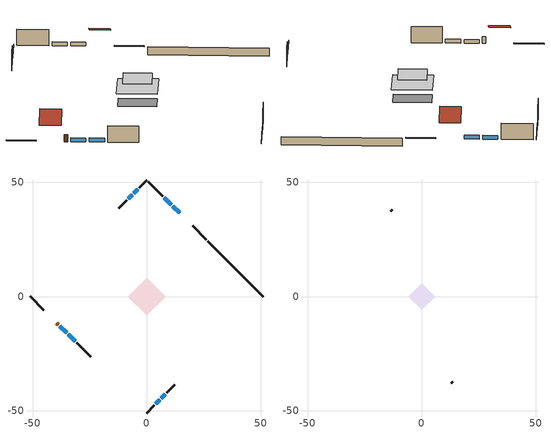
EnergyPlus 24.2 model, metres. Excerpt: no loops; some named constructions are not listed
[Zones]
conditioned space
 floor adiabatic (AdiabaticFloorConstruction): -8.21,0 0,8.21 8.21,0 0,-8.21 z2.74
 floor foundation (Slab1 construction): -6.06,1.73 -1.73,6.06 6.06,-1.73 1.73,-6.06 z-2.13
 wall outside (RimJoist1 construction): 26.1,24.9 20.09,30.92 z0.3:0.61
 wall outside (RimJoist2 construction): 0,-51 3.34,-47.66 z0.3:0.61
 wall outside (RimJoist3 construction): -51,0 -44.99,-6.01 z0.3:0.61
 wall outside (RimJoist4 construction): 0,51 -3.34,47.66 z0.3:0.61
 wall outside (AdiabaticWallConstruction 1): -39.33,-11.67 -38.69,-12.32 z0.3:2.34
 wall outside (AdiabaticWallConstruction): 14.43,36.57 11.39,39.61 / 10.74,40.26 7.7,43.3 z0.3:1.43; 4,-47.01 5.73,-45.27 / 6.38,-44.62 8.12,-42.89 / -38.03,-12.97 -35.07,-15.94 / -4,47.01 -5.73,45.27 / -6.38,44.62 -8.12,42.89 z0.3:1.4; -34.41,-16.59 -31.31,-19.7 z0.3:1.46
 wall outside (Wall1 construction): 7.05,43.96 0.66,50.35 z0.3:5.18
 wall outside (Wall2 construction): 8.77,-42.23 12.32,-38.68 z0.3:5.18
 wall outside (Wall3 construction): -30.65,-20.35 -24.53,-26.47 z0.3:5.18
 wall outside (Wall4 construction): -8.77,42.23 -12.32,38.68 z0.3:5.18
 wall foundation (FoundationWall1 construction): 51,0 26.76,24.25 z-2.13:0.3
 window (WindowConstruction): 14.43,36.57 11.39,39.61 z0.3:1.43
 window (WindowConstruction 1): 10.74,40.27 7.7,43.3 z0.3:1.43
 window (WindowConstruction 2): 4,-47.01 5.73,-45.28 z0.3:1.4
 window (WindowConstruction 3): 6.38,-44.62 8.11,-42.89 z0.3:1.4
 window (WindowConstruction 4): -38.03,-12.97 -35.07,-15.94 z0.3:1.4
 window (WindowConstruction 5): -34.41,-16.59 -31.31,-19.7 z0.3:1.46
 window (WindowConstruction 6): -4,47.01 -5.73,45.28 z0.3:1.4
 window (WindowConstruction 7): -6.38,44.62 -8.11,42.89 z0.3:1.4
 door (Door): -39.33,-11.67 -38.69,-12.32 z0.3:2.34
 ceiling adiabatic (AdiabaticFloorConstruction): 0,-8.21 8.21,0 0,8.21 -8.21,0 z2.74
attic - vented
 floor to conditioned space (Floor1 construction Reversed): -5.81,0 0,5.81 5.81,0 0,-5.81 z5.18
 wall outside (Wall5 construction): 12.98,-38.02 13.66,-37.34 z0.3:5.18
 wall outside (Wall6 construction): -12.98,38.02 -13.66,37.34 z0.3:5.18
 roof outside (Roof1 construction): 15.09,35.92,5.18 11.2,32.03,7.93 15.54,27.69,7.93 19.43,31.57,5.18
 roof outside (Roof2 construction): -39.99,-11.01,5.18 -36.11,-7.13,7.93 -40.45,-2.79,7.93 -44.33,-6.67,5.18
[Material] Roughness=Rough; Thermal Absorptance=0.9
Name | Thickness {m} | Conductivity {W/m-K} | Density {kg/m3} | Specific Heat {J/kg-K} | Solar Absorptance | Visible Absorptance
ceiling loosefill ins | 0.254 | 0.0480833 | 16.02 | 1046.75 | 0.7 | 0.7
ceiling stud and cavity | 0.1397 | 0.104117 | 65.682 | 1177.47 | 0.7 | 0.7
gypsum board | 0.0127 | 0.160291 | 801 | 837.4 | 0.6 | 0.6
[Construction]
Floor1 construction: ceiling loosefill ins, ceiling stud and cavity, gypsum board
[Schedule:Day:Interval]
cooling season schedule day; cooling season schedule day 2; cooling season schedule default day; natural vent schedule default day: No, 24:00, 0
cooling season schedule day 1; natural vent schedule day: No, 24:00, 1
[Schedule:Week:Daily]
cooling season schedule Week Rule - Jan1-May26: cooling season schedule day, cooling season schedule day, cooling season schedule day, cooling season schedule day, cooling season schedule day, cooling season schedule day, cooling season schedule day, cooling season schedule default day, cooling season schedule default day, cooling season schedule default day, cooling season schedule default day, cooling season schedule default day
cooling season schedule Week Rule - May27-Jun2: cooling season schedule day, cooling season schedule day, cooling season schedule day, cooling season schedule day, cooling season schedule day, cooling season schedule day 1, cooling season schedule day 1, cooling season schedule default day, cooling season schedule default day, cooling season schedule default day, cooling season schedule default day, cooling season schedule default day
cooling season schedule Week Rule - Jun3-Sep29: cooling season schedule day 1, cooling season schedule day 1, cooling season schedule day 1, cooling season schedule day 1, cooling season schedule day 1, cooling season schedule day 1, cooling season schedule day 1, cooling season schedule default day, cooling season schedule default day, cooling season schedule default day, cooling season schedule default day, cooling season schedule default day
cooling season schedule Week Rule - Sep30-Oct6: cooling season schedule day 1, cooling season schedule day 2, cooling season schedule day 2, cooling season schedule day 2, cooling season schedule day 2, cooling season schedule day 2, cooling season schedule day 2, cooling season schedule default day, cooling season schedule default day, cooling season schedule default day, cooling season schedule default day, cooling season schedule default day
cooling season schedule Week Rule - Oct7-Dec31: cooling season schedule day 2, cooling season schedule day 2, cooling season schedule day 2, cooling season schedule day 2, cooling season schedule day 2, cooling season schedule day 2, cooling season schedule day 2, cooling season schedule default day, cooling season schedule default day, cooling season schedule default day, cooling season schedule default day, cooling season schedule default day
natural vent schedule Week Rule - Jan1-Jan6: natural vent schedule day, natural vent schedule day, natural vent schedule default day, natural vent schedule day, natural vent schedule default day, natural vent schedule day, natural vent schedule default day, natural vent schedule default day, natural vent schedule default day, natural vent schedule default day, natural vent schedule default day, natural vent schedule default day
natural vent schedule Week Rule - Jan7-Dec31: natural vent schedule default day, natural vent schedule day, natural vent schedule default day, natural vent schedule day, natural vent schedule default day, natural vent schedule day, natural vent schedule default day, natural vent schedule default day, natural vent schedule default day, natural vent schedule default day, natural vent schedule default day, natural vent schedule default day
[Schedule:Year]
cooling season schedule: cooling season schedule Week Rule - Jan1-May26, 1, 1, 5, 26, cooling season schedule Week Rule - May27-Jun2, 5, 27, 6, 2, cooling season schedule Week Rule - Jun3-Sep29, 6, 3, 9, 29, cooling season schedule Week Rule - Sep30-Oct6, 9, 30, 10, 6, cooling season schedule Week Rule - Oct7-Dec31, 10, 7, 12, 31
natural vent schedule: natural vent schedule Week Rule - Jan1-Jan6, 1, 1, 1, 6, natural vent schedule Week Rule - Jan7-Dec31, 1, 7, 12, 31
